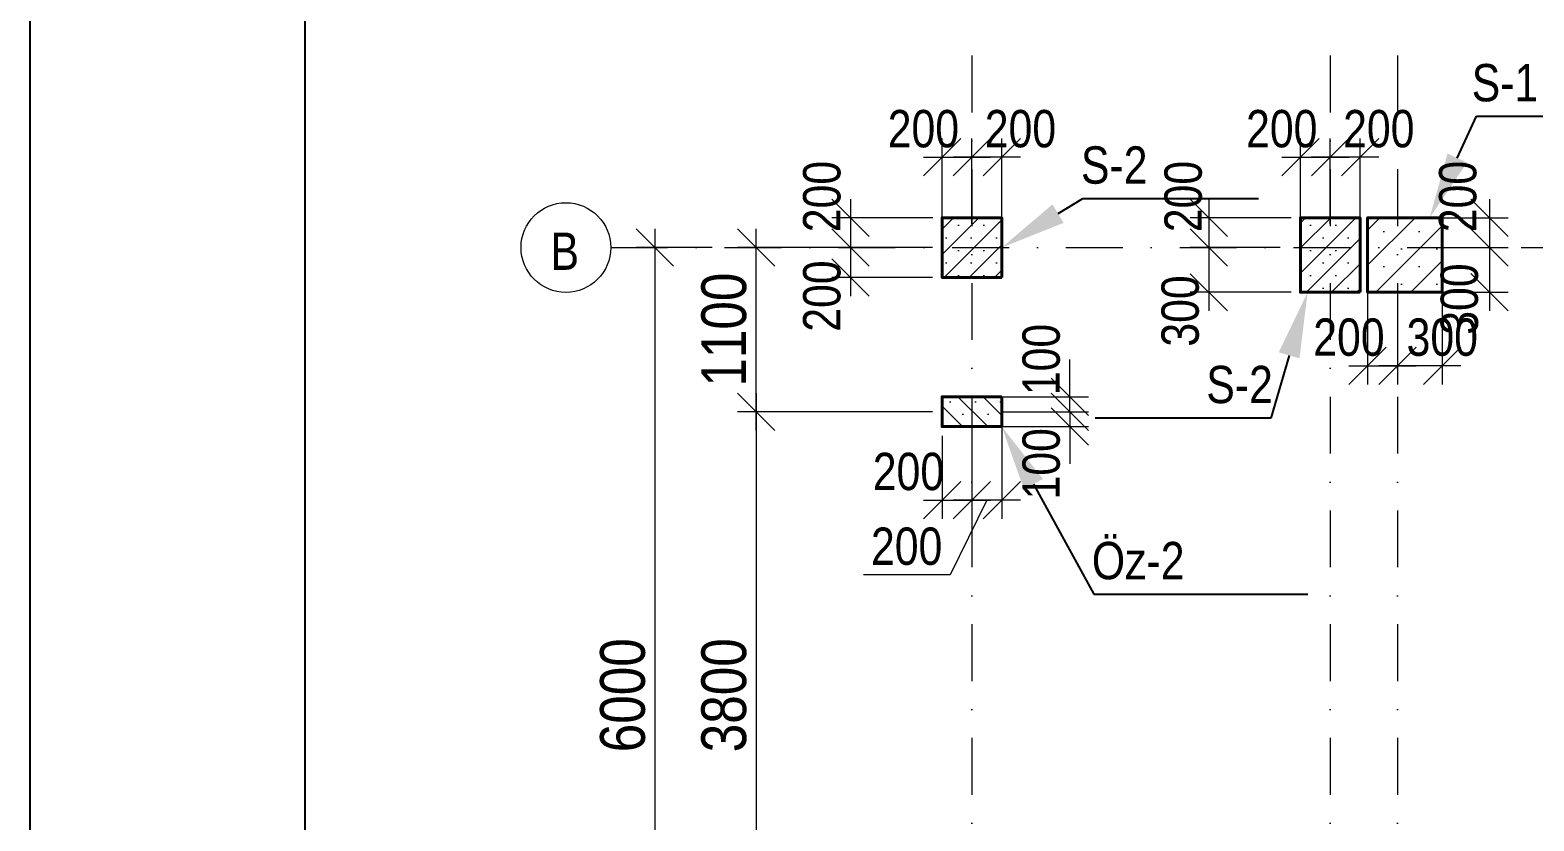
# Model space of a CAD drawing. Header units: millimetres. Extents: x -149347 to 251215, y -2929184 to -2541447.
# Drawn here: x -22970 to -12898, y -2592898 to -2587598 of the extents above; entities that cross this region are included whole.
import ezdxf
from ezdxf import colors
from ezdxf.entities.mleader import LeaderData, LeaderLine
from ezdxf.math import Vec2, Vec3

# ---------------------------------------------------------------- set-up
doc = ezdxf.new("R2010")
doc.units = ezdxf.units.MM
doc.linetypes.add('DASHDOTX2', pattern=[50.8, 25.4, -12.7, 0, -12.7])
for name, color, linetype, lineweight in [('Калонлар', 2, 'Continuous', 40), ('колонна', 6, 'Continuous', 40), ('размер', 2, 'Continuous', 13)]:
    doc.layers.add(name, color=color, linetype=linetype, lineweight=lineweight)
doc.styles.add('style1', font='A3TI(LA).TTF', dxfattribs={"height": 400})
doc.styles.add('style6', font='ARIALN.TTF', dxfattribs={"height": 300})
doc.dimstyles.new('DIM_100', dxfattribs={"dimscale": 100, "dimtxt": 250, "dimasz": 2.5, "dimexe": 1.25, "dimexo": 0.625, "dimtad": 1, "dimdec": 0, "dimtxsty": 'style1', "dimblk": 'OBLIQUE', "dimcen": 2.5, "dimdle": 1.25, "dimclrd": 251, "dimclre": 251, "dimaunit": 1, "dimadec": 3, "dimazin": 0, "dimtfac": 1, "dimtdec": 0, "dimtmove": 1, "dimatfit": 3, "dimfxl": 1.25, "dimlwd": 5, "dimlwe": 5, "dimarcsym": 0})
pattern_1 = [(45, (-581665.32, -32311.63), (-84.189901, 84.189901), []), (45, (-581581.13, -32311.63), (-84.189901, 84.189901), [0, -119.0625])]

# ---------------------------------------------------------------- blocks, each defined once
blk = doc.blocks.new('mekteb')
at = {"color": 0, "lineweight": 25}
blk.add_line((99643, -1849866), (99643, -1821466), dxfattribs=at)
at = {"color": 0, "lineweight": 25, "ltscale": 15}
blk.add_line((101643, -1849366), (101643, -1821966), dxfattribs=at)
blk = doc.blocks.new('_Oblique')
at = {"color": 0, "linetype": 'ByBlock', "lineweight": -2}
blk.add_line((-0.5, -0.5), (0.5, 0.5), dxfattribs=at)
blk = doc.blocks.new('*D305')
at = {"color": 251, "linetype": 'ByBlock', "lineweight": 5, "ltscale": 50, "transparency": 16777216}
blk.add_line((-13196, -2588731), (-13196, -2589181), dxfattribs=at)
at = {"color": 251, "lineweight": 5, "ltscale": 50, "transparency": 16777216}
for p, q in [((-13750, -2588856), (-13071, -2588856)), ((-13674, -2589056), (-13071, -2589056))]:
    blk.add_line(p, q, dxfattribs=at)
at = {"layer": 'Defpoints', "color": 0, "lineweight": 15, "ltscale": 50, "transparency": 16777216}
for p in [(-13812, -2588856), (-13737, -2589056), (-13196, -2589056)]:
    blk.add_point(p, dxfattribs=at)
at = {"color": 251, "lineweight": 5, "ltscale": 50, "transparency": 16777216, "xscale": 250, "yscale": 250, "zscale": 250}
for p, rotation in [((-13196, -2588856), 90), ((-13196, -2589056), 270)]:
    blk.add_blockref('_Oblique', p, dxfattribs=dict(at, rotation=rotation))
at = {"color": 0, "lineweight": 15, "ltscale": 50, "transparency": 16777216, "insert": (-13407, -2588714), "char_height": 300, "attachment_point": 5, "rotation": 90, "style": 'style6'}
blk.add_mtext('{\\H0.83333x;200}', dxfattribs=at)
blk = doc.blocks.new('*D306')
at = {"color": 251, "linetype": 'ByBlock', "lineweight": 5, "ltscale": 50, "transparency": 16777216}
blk.add_line((-13196, -2588931), (-13196, -2589480), dxfattribs=at)
at = {"color": 251, "lineweight": 5, "ltscale": 50, "transparency": 16777216}
for p, q in [((-13672, -2589056), (-13071, -2589056)), ((-13700, -2589355), (-13071, -2589355))]:
    blk.add_line(p, q, dxfattribs=at)
at = {"layer": 'Defpoints', "color": 0, "lineweight": 15, "ltscale": 50, "transparency": 16777216}
for p in [(-13734, -2589056), (-13762, -2589355), (-13196, -2589355)]:
    blk.add_point(p, dxfattribs=at)
at = {"color": 251, "lineweight": 5, "ltscale": 50, "transparency": 16777216, "xscale": 250, "yscale": 250, "zscale": 250}
for p, rotation in [((-13196, -2589056), 90), ((-13196, -2589355), 270)]:
    blk.add_blockref('_Oblique', p, dxfattribs=dict(at, rotation=rotation))
at = {"color": 0, "lineweight": 15, "ltscale": 50, "transparency": 16777216, "insert": (-13396, -2589401), "char_height": 300, "attachment_point": 5, "rotation": 90, "style": 'style6'}
blk.add_mtext('{\\H0.83333x;300}', dxfattribs=at)
blk = doc.blocks.new('*D307')
at = {"color": 251, "lineweight": 5, "ltscale": 50, "transparency": 16777216}
for p, q in [((-14012, -2589266), (-14012, -2589974)), ((-13812, -2589403), (-13812, -2589974))]:
    blk.add_line(p, q, dxfattribs=at)
at = {"color": 251, "linetype": 'ByBlock', "lineweight": 5, "ltscale": 50, "transparency": 16777216}
blk.add_line((-14137, -2589849), (-13687, -2589849), dxfattribs=at)
at = {"layer": 'Defpoints', "color": 0, "lineweight": 15, "ltscale": 50, "transparency": 16777216}
for p in [(-14012, -2589204), (-13812, -2589340), (-13812, -2589849)]:
    blk.add_point(p, dxfattribs=at)
at = {"color": 251, "lineweight": 5, "ltscale": 50, "transparency": 16777216, "xscale": 250, "yscale": 250, "zscale": 250, "rotation": 180}
blk.add_blockref('_Oblique', (-14012, -2589849), dxfattribs=at)
at = {"color": 251, "lineweight": 5, "ltscale": 50, "transparency": 16777216, "xscale": 250, "yscale": 250, "zscale": 250}
blk.add_blockref('_Oblique', (-13812, -2589849), dxfattribs=at)
at = {"color": 0, "lineweight": 15, "ltscale": 50, "transparency": 16777216, "insert": (-14137, -2589658), "char_height": 300, "attachment_point": 5, "style": 'style6'}
blk.add_mtext('{\\H0.83333x;200}', dxfattribs=at)
blk = doc.blocks.new('*D308')
at = {"color": 251, "lineweight": 5, "ltscale": 50, "transparency": 16777216}
for p, q in [((-13512, -2589266), (-13512, -2589974)), ((-13812, -2589403), (-13812, -2589974))]:
    blk.add_line(p, q, dxfattribs=at)
at = {"color": 251, "linetype": 'ByBlock', "lineweight": 5, "ltscale": 50, "transparency": 16777216}
blk.add_line((-13387, -2589849), (-13937, -2589849), dxfattribs=at)
at = {"layer": 'Defpoints', "color": 0, "lineweight": 15, "ltscale": 50, "transparency": 16777216}
for p in [(-13512, -2589204), (-13812, -2589340), (-13812, -2589849)]:
    blk.add_point(p, dxfattribs=at)
at = {"color": 251, "lineweight": 5, "ltscale": 50, "transparency": 16777216, "xscale": 250, "yscale": 250, "zscale": 250, "rotation": 180}
blk.add_blockref('_Oblique', (-13812, -2589849), dxfattribs=at)
at = {"color": 251, "lineweight": 5, "ltscale": 50, "transparency": 16777216, "xscale": 250, "yscale": 250, "zscale": 250}
blk.add_blockref('_Oblique', (-13512, -2589849), dxfattribs=at)
at = {"color": 0, "lineweight": 15, "ltscale": 50, "transparency": 16777216, "insert": (-13512, -2589658), "char_height": 300, "attachment_point": 5, "style": 'style6'}
blk.add_mtext('{\\H0.83333x;300}', dxfattribs=at)
blk = doc.blocks.new('*D313')
at = {"color": 251, "linetype": 'ByBlock', "lineweight": 5, "ltscale": 50, "transparency": 16777216}
blk.add_line((-15076, -2588731), (-15076, -2589181), dxfattribs=at)
at = {"color": 251, "lineweight": 5, "ltscale": 50, "transparency": 16777216}
for p, q in [((-14523, -2588856), (-15201, -2588856)), ((-14598, -2589056), (-15201, -2589056))]:
    blk.add_line(p, q, dxfattribs=at)
at = {"layer": 'Defpoints', "color": 0, "lineweight": 15, "ltscale": 50, "transparency": 16777216}
for p in [(-14460, -2588856), (-15076, -2589056), (-14535, -2589056)]:
    blk.add_point(p, dxfattribs=at)
at = {"color": 251, "lineweight": 5, "ltscale": 50, "transparency": 16777216, "xscale": 250, "yscale": 250, "zscale": 250}
for p, rotation in [((-15076, -2588856), 90), ((-15076, -2589056), 270)]:
    blk.add_blockref('_Oblique', p, dxfattribs=dict(at, rotation=rotation))
at = {"color": 0, "lineweight": 15, "ltscale": 50, "transparency": 16777216, "insert": (-15246, -2588714), "char_height": 300, "attachment_point": 5, "rotation": 90, "style": 'style6'}
blk.add_mtext('{\\H0.83333x;200}', dxfattribs=at)
blk = doc.blocks.new('*D314')
at = {"color": 251, "linetype": 'ByBlock', "lineweight": 5, "ltscale": 50, "transparency": 16777216}
blk.add_line((-15076, -2588931), (-15076, -2589481), dxfattribs=at)
at = {"color": 251, "lineweight": 5, "ltscale": 50, "transparency": 16777216}
for p, q in [((-14601, -2589056), (-15201, -2589056)), ((-14525, -2589356), (-15201, -2589356))]:
    blk.add_line(p, q, dxfattribs=at)
at = {"layer": 'Defpoints', "color": 0, "lineweight": 15, "ltscale": 50, "transparency": 16777216}
for p in [(-14538, -2589056), (-15076, -2589356), (-14462, -2589356)]:
    blk.add_point(p, dxfattribs=at)
at = {"color": 251, "lineweight": 5, "ltscale": 50, "transparency": 16777216, "xscale": 250, "yscale": 250, "zscale": 250}
for p, rotation in [((-15076, -2589056), 90), ((-15076, -2589356), 270)]:
    blk.add_blockref('_Oblique', p, dxfattribs=dict(at, rotation=rotation))
at = {"color": 0, "lineweight": 15, "ltscale": 50, "transparency": 16777216, "insert": (-15266, -2589481), "char_height": 300, "attachment_point": 5, "rotation": 90, "style": 'style6'}
blk.add_mtext('{\\H0.83333x;300}', dxfattribs=at)
blk = doc.blocks.new('*D315')
at = {"color": 251, "lineweight": 5, "ltscale": 50, "transparency": 16777216}
for p, q in [((-14462, -2589033), (-14462, -2588326)), ((-14262, -2588897), (-14262, -2588326))]:
    blk.add_line(p, q, dxfattribs=at)
at = {"color": 251, "linetype": 'ByBlock', "lineweight": 5, "ltscale": 50, "transparency": 16777216}
blk.add_line((-14587, -2588451), (-14137, -2588451), dxfattribs=at)
at = {"layer": 'Defpoints', "color": 0, "lineweight": 15, "ltscale": 50, "transparency": 16777216}
for p in [(-14262, -2588451), (-14262, -2588959), (-14462, -2589096)]:
    blk.add_point(p, dxfattribs=at)
at = {"color": 251, "lineweight": 5, "ltscale": 50, "transparency": 16777216, "xscale": 250, "yscale": 250, "zscale": 250, "rotation": 180}
blk.add_blockref('_Oblique', (-14462, -2588451), dxfattribs=at)
at = {"color": 251, "lineweight": 5, "ltscale": 50, "transparency": 16777216, "xscale": 250, "yscale": 250, "zscale": 250}
blk.add_blockref('_Oblique', (-14262, -2588451), dxfattribs=at)
at = {"color": 0, "lineweight": 15, "ltscale": 50, "transparency": 16777216, "insert": (-14587, -2588261), "char_height": 300, "attachment_point": 5, "style": 'style6'}
blk.add_mtext('{\\H0.83333x;200}', dxfattribs=at)
blk = doc.blocks.new('*D318')
at = {"color": 251, "lineweight": 5, "ltscale": 50, "transparency": 16777216}
for p, q in [((-14262, -2588897), (-14262, -2588326)), ((-14062, -2589033), (-14062, -2588326))]:
    blk.add_line(p, q, dxfattribs=at)
at = {"color": 251, "linetype": 'ByBlock', "lineweight": 5, "ltscale": 50, "transparency": 16777216}
blk.add_line((-13937, -2588451), (-14387, -2588451), dxfattribs=at)
at = {"layer": 'Defpoints', "color": 0, "lineweight": 15, "ltscale": 50, "transparency": 16777216}
for p in [(-14262, -2588451), (-14262, -2588959), (-14062, -2589096)]:
    blk.add_point(p, dxfattribs=at)
at = {"color": 251, "lineweight": 5, "ltscale": 50, "transparency": 16777216, "xscale": 250, "yscale": 250, "zscale": 250, "rotation": 180}
blk.add_blockref('_Oblique', (-14262, -2588451), dxfattribs=at)
at = {"color": 251, "lineweight": 5, "ltscale": 50, "transparency": 16777216, "xscale": 250, "yscale": 250, "zscale": 250}
blk.add_blockref('_Oblique', (-14062, -2588451), dxfattribs=at)
at = {"color": 0, "lineweight": 15, "ltscale": 50, "transparency": 16777216, "insert": (-13937, -2588261), "char_height": 300, "attachment_point": 5, "style": 'style6'}
blk.add_mtext('{\\H0.83333x;200}', dxfattribs=at)
blk = doc.blocks.new('*D286')
at = {"color": 251, "linetype": 'ByBlock', "lineweight": 5, "ltscale": 50, "transparency": 16777216}
blk.add_line((-17476, -2588731), (-17476, -2589181), dxfattribs=at)
at = {"color": 251, "lineweight": 5, "ltscale": 50, "transparency": 16777216}
for p, q in [((-16923, -2588856), (-17601, -2588856)), ((-16998, -2589056), (-17601, -2589056))]:
    blk.add_line(p, q, dxfattribs=at)
at = {"layer": 'Defpoints', "color": 0, "lineweight": 15, "ltscale": 50, "transparency": 16777216}
for p in [(-16860, -2588856), (-17476, -2589056), (-16935, -2589056)]:
    blk.add_point(p, dxfattribs=at)
at = {"color": 251, "lineweight": 5, "ltscale": 50, "transparency": 16777216, "xscale": 250, "yscale": 250, "zscale": 250}
for p, rotation in [((-17476, -2588856), 90), ((-17476, -2589056), 270)]:
    blk.add_blockref('_Oblique', p, dxfattribs=dict(at, rotation=rotation))
at = {"color": 0, "lineweight": 15, "ltscale": 50, "transparency": 16777216, "insert": (-17666, -2588714), "char_height": 300, "attachment_point": 5, "rotation": 90, "style": 'style6'}
blk.add_mtext('{\\H0.83333x;200}', dxfattribs=at)
blk = doc.blocks.new('*D287')
at = {"color": 251, "linetype": 'ByBlock', "lineweight": 5, "ltscale": 50, "transparency": 16777216}
blk.add_line((-17476, -2588931), (-17476, -2589381), dxfattribs=at)
at = {"color": 251, "lineweight": 5, "ltscale": 50, "transparency": 16777216}
for p, q in [((-17001, -2589056), (-17601, -2589056)), ((-16925, -2589256), (-17601, -2589256))]:
    blk.add_line(p, q, dxfattribs=at)
at = {"layer": 'Defpoints', "color": 0, "lineweight": 15, "ltscale": 50, "transparency": 16777216}
for p in [(-16938, -2589056), (-17476, -2589256), (-16862, -2589256)]:
    blk.add_point(p, dxfattribs=at)
at = {"color": 251, "lineweight": 5, "ltscale": 50, "transparency": 16777216, "xscale": 250, "yscale": 250, "zscale": 250}
for p, rotation in [((-17476, -2589056), 90), ((-17476, -2589256), 270)]:
    blk.add_blockref('_Oblique', p, dxfattribs=dict(at, rotation=rotation))
at = {"color": 0, "lineweight": 15, "ltscale": 50, "transparency": 16777216, "insert": (-17666, -2589381), "char_height": 300, "attachment_point": 5, "rotation": 90, "style": 'style6'}
blk.add_mtext('{\\H0.83333x;200}', dxfattribs=at)
blk = doc.blocks.new('*D288')
at = {"color": 251, "lineweight": 5, "ltscale": 50, "transparency": 16777216}
for p, q in [((-16862, -2589033), (-16862, -2588326)), ((-16662, -2588897), (-16662, -2588326))]:
    blk.add_line(p, q, dxfattribs=at)
at = {"color": 251, "linetype": 'ByBlock', "lineweight": 5, "ltscale": 50, "transparency": 16777216}
blk.add_line((-16987, -2588451), (-16537, -2588451), dxfattribs=at)
at = {"layer": 'Defpoints', "color": 0, "lineweight": 15, "ltscale": 50, "transparency": 16777216}
for p in [(-16662, -2588451), (-16662, -2588959), (-16862, -2589096)]:
    blk.add_point(p, dxfattribs=at)
at = {"color": 251, "lineweight": 5, "ltscale": 50, "transparency": 16777216, "xscale": 250, "yscale": 250, "zscale": 250, "rotation": 180}
blk.add_blockref('_Oblique', (-16862, -2588451), dxfattribs=at)
at = {"color": 251, "lineweight": 5, "ltscale": 50, "transparency": 16777216, "xscale": 250, "yscale": 250, "zscale": 250}
blk.add_blockref('_Oblique', (-16662, -2588451), dxfattribs=at)
at = {"color": 0, "lineweight": 15, "ltscale": 50, "transparency": 16777216, "insert": (-16987, -2588261), "char_height": 300, "attachment_point": 5, "style": 'style6'}
blk.add_mtext('{\\H0.83333x;200}', dxfattribs=at)
blk = doc.blocks.new('*D289')
at = {"color": 251, "lineweight": 5, "ltscale": 50, "transparency": 16777216}
for p, q in [((-16662, -2588897), (-16662, -2588326)), ((-16462, -2589033), (-16462, -2588326))]:
    blk.add_line(p, q, dxfattribs=at)
at = {"color": 251, "linetype": 'ByBlock', "lineweight": 5, "ltscale": 50, "transparency": 16777216}
blk.add_line((-16337, -2588451), (-16787, -2588451), dxfattribs=at)
at = {"layer": 'Defpoints', "color": 0, "lineweight": 15, "ltscale": 50, "transparency": 16777216}
for p in [(-16662, -2588451), (-16662, -2588959), (-16462, -2589096)]:
    blk.add_point(p, dxfattribs=at)
at = {"color": 251, "lineweight": 5, "ltscale": 50, "transparency": 16777216, "xscale": 250, "yscale": 250, "zscale": 250, "rotation": 180}
blk.add_blockref('_Oblique', (-16662, -2588451), dxfattribs=at)
at = {"color": 251, "lineweight": 5, "ltscale": 50, "transparency": 16777216, "xscale": 250, "yscale": 250, "zscale": 250}
blk.add_blockref('_Oblique', (-16462, -2588451), dxfattribs=at)
at = {"color": 0, "lineweight": 15, "ltscale": 50, "transparency": 16777216, "insert": (-16337, -2588261), "char_height": 300, "attachment_point": 5, "style": 'style6'}
blk.add_mtext('{\\H0.83333x;200}', dxfattribs=at)
blk = doc.blocks.new('*D294')
at = {"color": 251, "linetype": 'ByBlock', "lineweight": 5, "ltscale": 50, "transparency": 16777216}
blk.add_line((-18785, -2588931), (-18785, -2595181), dxfattribs=at)
at = {"color": 251, "lineweight": 5, "ltscale": 50, "transparency": 16777216}
for p, q in [((-18402, -2589056), (-18910, -2589056)), ((-18402, -2595056), (-18910, -2595056))]:
    blk.add_line(p, q, dxfattribs=at)
at = {"layer": 'Defpoints', "color": 0, "lineweight": 15, "ltscale": 50, "transparency": 16777216}
for p in [(-18339, -2589056), (-18785, -2595056), (-18339, -2595056)]:
    blk.add_point(p, dxfattribs=at)
at = {"color": 251, "lineweight": 5, "ltscale": 50, "transparency": 16777216, "xscale": 250, "yscale": 250, "zscale": 250}
for p, rotation in [((-18785, -2589056), 90), ((-18785, -2595056), 270)]:
    blk.add_blockref('_Oblique', p, dxfattribs=dict(at, rotation=rotation))
at = {"color": 0, "lineweight": 15, "ltscale": 50, "transparency": 16777216, "insert": (-19000, -2592056), "char_height": 300, "attachment_point": 5, "rotation": 90, "style": 'style6'}
blk.add_mtext('6000', dxfattribs=at)
blk = doc.blocks.new('*D328')
at = {"color": 251, "linetype": 'ByBlock', "lineweight": 5, "ltscale": 50, "transparency": 16777216}
blk.add_line((-18106, -2590281), (-18106, -2588931), dxfattribs=at)
at = {"color": 251, "lineweight": 5, "ltscale": 50, "transparency": 16777216}
for p, q in [((-16925, -2589056), (-18231, -2589056)), ((-16925, -2590156), (-18231, -2590156))]:
    blk.add_line(p, q, dxfattribs=at)
at = {"layer": 'Defpoints', "color": 0, "lineweight": 15, "ltscale": 50, "transparency": 16777216}
for p in [(-18106, -2589056), (-16862, -2589056), (-16862, -2590156)]:
    blk.add_point(p, dxfattribs=at)
at = {"color": 251, "lineweight": 5, "ltscale": 50, "transparency": 16777216, "xscale": 250, "yscale": 250, "zscale": 250}
for p, rotation in [((-18106, -2589056), 90), ((-18106, -2590156), 270)]:
    blk.add_blockref('_Oblique', p, dxfattribs=dict(at, rotation=rotation))
at = {"color": 0, "lineweight": 15, "ltscale": 50, "transparency": 16777216, "insert": (-18322, -2589606), "char_height": 300, "attachment_point": 5, "rotation": 90, "style": 'style6'}
blk.add_mtext('1100', dxfattribs=at)
blk = doc.blocks.new('*D329')
at = {"color": 251, "linetype": 'ByBlock', "lineweight": 5, "ltscale": 50, "transparency": 16777216}
blk.add_line((-18106, -2590031), (-18106, -2594081), dxfattribs=at)
at = {"color": 251, "lineweight": 5, "ltscale": 50, "transparency": 16777216}
for p, q in [((-16925, -2590156), (-18231, -2590156)), ((-16925, -2593956), (-18231, -2593956))]:
    blk.add_line(p, q, dxfattribs=at)
at = {"layer": 'Defpoints', "color": 0, "lineweight": 15, "ltscale": 50, "transparency": 16777216}
for p in [(-16862, -2590156), (-18106, -2593956), (-16862, -2593956)]:
    blk.add_point(p, dxfattribs=at)
at = {"color": 251, "lineweight": 5, "ltscale": 50, "transparency": 16777216, "xscale": 250, "yscale": 250, "zscale": 250}
for p, rotation in [((-18106, -2590156), 90), ((-18106, -2593956), 270)]:
    blk.add_blockref('_Oblique', p, dxfattribs=dict(at, rotation=rotation))
at = {"color": 0, "lineweight": 15, "ltscale": 50, "transparency": 16777216, "insert": (-18322, -2592056), "char_height": 300, "attachment_point": 5, "rotation": 90, "style": 'style6'}
blk.add_mtext('3800', dxfattribs=at)
blk = doc.blocks.new('*D320')
at = {"color": 251, "linetype": 'ByBlock', "lineweight": 5, "ltscale": 50, "transparency": 16777216}
for p, q in [((-16007, -2590156), (-16007, -2589906)), ((-16007, -2590156), (-16007, -2590255)), ((-16007, -2590255), (-16007, -2590505))]:
    blk.add_line(p, q, dxfattribs=at)
at = {"color": 251, "lineweight": 5, "ltscale": 50, "transparency": 16777216}
for p, q in [((-16460, -2590156), (-15882, -2590156)), ((-16510, -2590255), (-15882, -2590255))]:
    blk.add_line(p, q, dxfattribs=at)
at = {"layer": 'Defpoints', "color": 0, "lineweight": 15, "ltscale": 50, "transparency": 16777216}
for p in [(-16522, -2590156), (-16572, -2590255), (-16007, -2590255)]:
    blk.add_point(p, dxfattribs=at)
at = {"color": 251, "lineweight": 5, "ltscale": 50, "transparency": 16777216, "xscale": 250, "yscale": 250, "zscale": 250}
for p, rotation in [((-16007, -2590156), 270), ((-16007, -2590255), 90)]:
    blk.add_blockref('_Oblique', p, dxfattribs=dict(at, rotation=rotation))
at = {"color": 0, "lineweight": 15, "ltscale": 50, "transparency": 16777216, "insert": (-16197, -2590505), "char_height": 300, "attachment_point": 5, "rotation": 90, "style": 'style6'}
blk.add_mtext('{\\H0.83333x;100}', dxfattribs=at)
blk = doc.blocks.new('*D321')
at = {"color": 251, "lineweight": 5, "ltscale": 50, "transparency": 16777216}
for p, q in [((-16862, -2590318), (-16862, -2590874)), ((-16662, -2590383), (-16662, -2590874))]:
    blk.add_line(p, q, dxfattribs=at)
at = {"color": 251, "linetype": 'ByBlock', "lineweight": 5, "ltscale": 50, "transparency": 16777216}
blk.add_line((-16987, -2590749), (-16537, -2590749), dxfattribs=at)
at = {"layer": 'Defpoints', "color": 0, "lineweight": 15, "ltscale": 50, "transparency": 16777216}
for p in [(-16862, -2590256), (-16662, -2590321), (-16662, -2590749)]:
    blk.add_point(p, dxfattribs=at)
at = {"color": 251, "lineweight": 5, "ltscale": 50, "transparency": 16777216, "xscale": 250, "yscale": 250, "zscale": 250, "rotation": 180}
blk.add_blockref('_Oblique', (-16862, -2590749), dxfattribs=at)
at = {"color": 251, "lineweight": 5, "ltscale": 50, "transparency": 16777216, "xscale": 250, "yscale": 250, "zscale": 250}
blk.add_blockref('_Oblique', (-16662, -2590749), dxfattribs=at)
at = {"color": 0, "lineweight": 15, "ltscale": 50, "transparency": 16777216, "insert": (-17087, -2590558), "char_height": 300, "attachment_point": 5, "style": 'style6'}
blk.add_mtext('{\\H0.83333x;200}', dxfattribs=at)
blk = doc.blocks.new('*D322')
at = {"color": 251, "lineweight": 5, "ltscale": 50, "transparency": 16777216}
for p, q in [((-16462, -2590166), (-16462, -2590874)), ((-16662, -2590383), (-16662, -2590874))]:
    blk.add_line(p, q, dxfattribs=at)
at = {"color": 251, "linetype": 'ByBlock', "lineweight": 5, "ltscale": 50, "transparency": 16777216}
for p, q in [((-16562, -2590749), (-16808, -2591249)), ((-16337, -2590749), (-16787, -2590749)), ((-16808, -2591249), (-17389, -2591249))]:
    blk.add_line(p, q, dxfattribs=at)
at = {"layer": 'Defpoints', "color": 0, "lineweight": 15, "ltscale": 50, "transparency": 16777216}
for p in [(-16462, -2590104), (-16662, -2590321), (-16662, -2590749)]:
    blk.add_point(p, dxfattribs=at)
at = {"color": 251, "lineweight": 5, "ltscale": 50, "transparency": 16777216, "xscale": 250, "yscale": 250, "zscale": 250, "rotation": 180}
blk.add_blockref('_Oblique', (-16662, -2590749), dxfattribs=at)
at = {"color": 251, "lineweight": 5, "ltscale": 50, "transparency": 16777216, "xscale": 250, "yscale": 250, "zscale": 250}
blk.add_blockref('_Oblique', (-16462, -2590749), dxfattribs=at)
at = {"color": 0, "lineweight": 15, "ltscale": 50, "transparency": 16777216, "insert": (-17099, -2591059), "char_height": 300, "attachment_point": 5, "style": 'style6'}
blk.add_mtext('{\\H0.83333x;200}', dxfattribs=at)
blk = doc.blocks.new('*D323')
at = {"color": 251, "linetype": 'ByBlock', "lineweight": 5, "ltscale": 50, "transparency": 16777216}
for p, q in [((-16007, -2590056), (-16007, -2589806)), ((-16007, -2590156), (-16007, -2590056)), ((-16007, -2590156), (-16007, -2590406))]:
    blk.add_line(p, q, dxfattribs=at)
at = {"color": 251, "lineweight": 5, "ltscale": 50, "transparency": 16777216}
for p, q in [((-16510, -2590056), (-15882, -2590056)), ((-16460, -2590156), (-15882, -2590156))]:
    blk.add_line(p, q, dxfattribs=at)
at = {"layer": 'Defpoints', "color": 0, "lineweight": 15, "ltscale": 50, "transparency": 16777216}
for p in [(-16572, -2590056), (-16007, -2590056), (-16522, -2590156)]:
    blk.add_point(p, dxfattribs=at)
at = {"color": 251, "lineweight": 5, "ltscale": 50, "transparency": 16777216, "xscale": 250, "yscale": 250, "zscale": 250}
for p, rotation in [((-16007, -2590056), 270), ((-16007, -2590156), 90)]:
    blk.add_blockref('_Oblique', p, dxfattribs=dict(at, rotation=rotation))
at = {"color": 0, "lineweight": 15, "ltscale": 50, "transparency": 16777216, "insert": (-16197, -2589806), "char_height": 300, "attachment_point": 5, "rotation": 90, "style": 'style6'}
blk.add_mtext('{\\H0.83333x;100}', dxfattribs=at)

msp = doc.modelspace()

# ---------------------------------------------------------------- hatches: boundary and pattern name
at = {"lineweight": 15, "ltscale": 50}
h = msp.add_hatch(dxfattribs=at)
h.set_pattern_fill('SACNCR', color=4, scale=50)
h.set_pattern_definition(pattern_1)
h.paths.add_polyline_path([(-16462.04398, -2589255.87771), (-16862.04398, -2589255.87771), (-16862.04398, -2588855.87771), (-16462.04398, -2588855.87771)])
h = msp.add_hatch(dxfattribs=at)
h.set_pattern_fill('SACNCR', color=4, scale=50)
h.set_pattern_definition(pattern_1)
h.paths.add_polyline_path([(-14462.04398, -2589355.87771), (-14062.04398, -2589355.87771), (-14062.04398, -2588855.87771), (-14462.04398, -2588855.87771)])
h = msp.add_hatch(dxfattribs=at)
h.set_pattern_fill('SACNCR', color=4, scale=70)
h.set_pattern_definition([(45, (-815037.26, -7213.62), (-117.865862, 117.865862), []), (45, (-814919.4, -7213.62), (-117.865862, 117.865862), [0, -166.6875])])
h.paths.add_polyline_path([(-14012.04398, -2589355.87771), (-13512.04398, -2589355.87771), (-13512.04398, -2588855.87771), (-14012.04398, -2588855.87771)])
at = {"layer": 'размер'}
h = msp.add_hatch(dxfattribs=at)
h.set_pattern_fill('SACNCR', color=256, scale=50, angle=270, style=0)
h.set_pattern_definition([(315, (353881.22, -2645317.64), (84.1899, 84.1899), []), (315, (353881.22, -2645401.83), (84.1899, 84.1899), [0, -119.0625])])
h.paths.add_polyline_path([(-16862.04398, -2590055.87771), (-16862.04398, -2590255.87771), (-16462.04398, -2590255.87771), (-16462.04398, -2590055.87771)])

# ---------------------------------------------------------------- linework, layer by layer
at = {"color": 1, "linetype": 'DASHDOTX2', "lineweight": 13, "ltscale": 15}
for p, q in [((-16662.04398, -2587769.44284), (-16662.04398, -2597747.77931)), ((-14262.04398, -2587769.44284), (-14262.04398, -2597589.40088)), ((-13812.04398, -2587769.44284), (-13812.04398, -2597744.94604)), ((-19080.80634, -2589055.87771), (-6290.51932, -2589055.87771))]:
    msp.add_line(p, q, dxfattribs=at)
at = {"color": 1, "lineweight": 15, "ltscale": 15}
for p, q in [((-16462.04398, -2589205.87771), (-16462.04398, -2588805.87771)), ((-14062.04398, -2589305.87771), (-14062.04398, -2588805.87771))]:
    msp.add_line(p, q, dxfattribs=at)
at = {"color": 231, "lineweight": 15, "ltscale": 50}
msp.add_circle((-19381.21143, -2589055.87771), 300.40509, dxfattribs=at)
at = {"layer": 'Калонлар', "color": 3}
for points in [[(-16462.04398, -2589255.87771), (-16462.04398, -2588855.87771), (-16862.04398, -2588855.87771), (-16862.04398, -2589255.87771)], [(-14062.04398, -2589355.87771), (-14062.04398, -2588855.87771), (-14462.04398, -2588855.87771), (-14462.04398, -2589355.87771)]]:
    msp.add_lwpolyline(points, close=True, dxfattribs=at)
at = {"layer": 'Калонлар', "color": 1}
msp.add_lwpolyline([(-13512.04398, -2589355.87771), (-13512.04398, -2588855.87771), (-14012.04398, -2588855.87771), (-14012.04398, -2589355.87771)], close=True, dxfattribs=at)
at = {"layer": 'колонна'}
msp.add_lwpolyline([(-16462.04398, -2590055.87771), (-16462.04398, -2590255.87771), (-16862.04398, -2590255.87771), (-16862.04398, -2590055.87771), (-16462.04398, -2590055.87771)], dxfattribs=at)

# ---------------------------------------------------------------- block references
at = {"lineweight": 15, "xscale": 0.921676330974804, "yscale": 0.921676330974804, "zscale": 0.921676330974804}
msp.add_blockref('mekteb', (-114808.40342, -902768.44558), dxfattribs=at)

# ---------------------------------------------------------------- texts
at = {"color": 231, "lineweight": 15, "ltscale": 50, "insert": (-19293.00625, -2589205.41569), "char_height": 250, "attachment_point": 9, "style": 'style6'}
msp.add_mtext_dynamic_manual_height_columns('{\\fArial Narrow|b0|i0|c238|p34;B}', width=157.5516269, gutter_width=12.5, heights=[0], dxfattribs=at)

# ---------------------------------------------------------------- dimensions: what is measured, and where the dimension line sits
at = {"color": 231, "lineweight": 15, "ltscale": 50}
for base, p1, p2, picture, middle in [((-16662.04398, -2588451.05442), (-16862.04398, -2589095.87771), (-16662.04398, -2588959.48235), '*D288', (-16987.04398, -2588451.05442)), ((-14262.04398, -2588451.05442), (-14462.04398, -2589095.87771), (-14262.04398, -2588959.48235), '*D315', (-14587.04398, -2588451.05442)), ((-13812.04398, -2589848.58866), (-14012.04398, -2589203.76537), (-13812.04398, -2589340.16072), '*D307', (-14137.04398, -2589848.58866)), ((-16662.04398, -2590748.58866), (-16862.04398, -2590255.87771), (-16662.04398, -2590320.78526), '*D321', (-17087.04398, -2590748.58866))]:
    dim = msp.add_linear_dim(base=base, p1=p1, p2=p2, text='{\\H0.83333x;<>}', dimstyle='DIM_100', override={"dimtxsty": 'style6'}, dxfattribs=at)
    dim.commit()
    dim.dimension.update_dxf_attribs({"geometry": picture, "text_midpoint": middle, "dimtype": 160})
for base, p1, p2, angle, picture, middle in [((-16662.04398, -2588451.05442), (-16462.04398, -2589095.87771), (-16662.04398, -2588959.48235), 180, '*D289', (-16337.04398, -2588451.05442)), ((-14262.04398, -2588451.05442), (-14062.04398, -2589095.87771), (-14262.04398, -2588959.48235), 180, '*D318', (-13937.04398, -2588451.05442)), ((-17476.07803, -2589055.87771), (-16860.26182, -2588855.87771), (-16935.44916, -2589055.87771), 90, '*D286', (-17476.07803, -2588713.9931)), ((-15076.07803, -2589055.87771), (-14460.26182, -2588855.87771), (-14535.44916, -2589055.87771), 90, '*D313', (-15055.68129, -2588713.9931)), ((-13196.22777, -2589055.87771), (-13812.04398, -2588855.87771), (-13736.85665, -2589055.87771), 90, '*D305', (-13216.62452, -2588713.9931)), ((-17476.07803, -2589255.87771), (-16938.20497, -2589055.87771), (-16862.04398, -2589255.87771), 90, '*D287', (-17476.07803, -2589380.87771)), ((-15076.07803, -2589355.87771), (-14538.20497, -2589055.87771), (-14462.04398, -2589355.87771), 90, '*D314', (-15076.07803, -2589480.87771)), ((-13196.22777, -2589355.44148), (-13734.10084, -2589055.87771), (-13762.04398, -2589355.44148), 90, '*D306', (-13205.4336, -2589400.93968)), ((-13812.04398, -2589848.58866), (-13512.04398, -2589203.76537), (-13812.04398, -2589340.16072), 180, '*D308', (-13512.04398, -2589848.58866)), ((-16006.54761, -2590056.31393), (-16522.36382, -2590155.87771), (-16572.36382, -2590056.31393), 270, '*D323', (-16006.54761, -2589806.31393)), ((-16006.54761, -2590255.44148), (-16522.36382, -2590155.87771), (-16572.36382, -2590255.44148), 90, '*D320', (-16006.54761, -2590505.44148)), ((-16662.04398, -2590748.58866), (-16462.04398, -2590103.76537), (-16662.04398, -2590320.78526), 180, '*D322', (-16870.74821, -2591249.14239))]:
    dim = msp.add_linear_dim(base=base, p1=p1, p2=p2, angle=angle, text='{\\H0.83333x;<>}', dimstyle='DIM_100', override={"dimtxsty": 'style6'}, dxfattribs=at)
    dim.commit()
    dim.dimension.update_dxf_attribs({"geometry": picture, "text_midpoint": middle, "dimtype": 160})
for base, p1, p2, picture, middle in [((-18784.71923, -2595055.87771), (-18339.38792, -2589055.87771), (-18339.38792, -2595055.87771), '*D294', (-19000.39112, -2592055.87771)), ((-18105.92663, -2589055.87771), (-16862.04398, -2590155.87771), (-16862.04398, -2589055.87771), '*D328', (-18321.59852, -2589605.87771)), ((-18105.92663, -2593955.87771), (-16862.04398, -2590155.87771), (-16862.04398, -2593955.87771), '*D329', (-18321.59852, -2592055.87771))]:
    dim = msp.add_linear_dim(base=base, p1=p1, p2=p2, angle=90, dimstyle='DIM_100', override={"dimtxsty": 'style6'}, dxfattribs=at)
    dim.commit()
    dim.dimension.update_dxf_attribs({"geometry": picture, "text_midpoint": middle})

# ---------------------------------------------------------------- leaders
at = {"color": 3, "linetype": 'ByBlock', "lineweight": 9}
ml = msp.add_multileader_mtext('Standard', dxfattribs=at)
ml.set_content('{\\fArial Narrow|b0|i0|c238|p34;\\H0.83333x;\\C256;S-1\\H1.2x;      }', color=3, style='style6')
ml.set_leader_properties()
ml.build(insert=Vec2(0, 0))
ml.multileader.update_dxf_attribs({"text_left_attachment_type": 6, "text_right_attachment_type": 6, "dogleg_length": 0.36, "arrow_head_size": 440})
ctx = ml.context
ctx.base_point, ctx.char_height, ctx.arrow_head_size, ctx.landing_gap_size, ctx.plane_origin = Vec3(-13282.00871, -2588176.0626), 300, 440, 0.198, Vec3(-4826.18919, -2584236.50501)
ctx.left_attachment, ctx.right_attachment, ctx.text_align_type = 6, 6, 1
notes = []
notes.append((ctx, [(1, (1, 1, 0), (-13282.36871, -2588176.0626), (1, 0), 0.36, [(0, [(-13595.92722, -2588855.87771)], 0, [])])]))
ctx.mtext.insert, ctx.mtext.alignment, ctx.mtext.flow_direction = Vec3(-13092.00929, -2587826.0628), 2, 5
ml = msp.add_multileader_mtext('Standard', dxfattribs=at)
ml.set_content('{\\fArial Narrow|b0|i0|c238|p34;\\H0.83333x;\\C256;S-2\\H1.2x;      }', color=3, style='style6')
ml.set_leader_properties()
ml.build(insert=Vec2(0, 0))
ml.multileader.update_dxf_attribs({"text_left_attachment_type": 6, "text_right_attachment_type": 6, "dogleg_length": 0.36, "arrow_head_size": 440})
ctx = ml.context
ctx.base_point, ctx.char_height, ctx.arrow_head_size, ctx.landing_gap_size, ctx.plane_origin = Vec3(-15917.93613, -2588727.85435), 300, 440, 0.198, Vec3(-8279.90612, -2583287.8989)
ctx.left_attachment, ctx.right_attachment, ctx.text_align_type = 6, 6, 1
notes.append((ctx, [(1, (1, 1, 0), (-15918.29613, -2588727.85435), (1, 0), 0.36, [(0, [(-16462.04398, -2589055.87771)], 0, [])])]))
ctx.mtext.insert, ctx.mtext.alignment, ctx.mtext.flow_direction = Vec3(-15709.00772, -2588377.85455), 2, 5
ml = msp.add_multileader_mtext('Standard', dxfattribs=at)
ml.set_content('{\\fArial Narrow|b0|i0|c238|p34;\\H0.83333x;\\C256;S-2\\H1.2x;      }', color=3, style='style6')
ml.set_leader_properties()
ml.build(insert=Vec2(0, 0))
ml.multileader.update_dxf_attribs({"text_left_attachment_type": 6, "text_right_attachment_type": 6, "dogleg_length": 0.36, "arrow_head_size": 440})
ctx = ml.context
ctx.base_point, ctx.char_height, ctx.arrow_head_size, ctx.landing_gap_size, ctx.plane_origin = Vec3(-15078.46231, -2590198.67345), 300, 440, 0.198, Vec3(-7139.90612, -2583287.8989)
ctx.left_attachment, ctx.right_attachment, ctx.text_align_type = 6, 6, 1
notes.append((ctx, [(0, (1, 1, 0), (-14660.2455, -2590198.67345), (-1, 0), 0.36, [(0, [(-14413.98636, -2589355.87771)], 0, [])])]))
ctx.mtext.insert, ctx.mtext.alignment, ctx.mtext.flow_direction = Vec3(-14869.53391, -2589848.67365), 2, 5
ml = msp.add_multileader_mtext('Standard', dxfattribs=at)
ml.set_content('{\\fArial Narrow|b0|i0|c238|p34;\\H0.83333x;\\C256;Öz-2\\H1.2x;      }', color=3, style='style6')
ml.set_leader_properties()
ml.build(insert=Vec2(0, 0))
ml.multileader.update_dxf_attribs({"text_left_attachment_type": 6, "text_right_attachment_type": 6, "dogleg_length": 0.36, "arrow_head_size": 440})
ctx = ml.context
ctx.base_point, ctx.char_height, ctx.arrow_head_size, ctx.landing_gap_size, ctx.plane_origin = Vec3(-15844.24388, -2591378.54808), 300, 440, 0.198, Vec3(-23323.45211, -2598104.12249)
ctx.left_attachment, ctx.right_attachment, ctx.text_align_type = 6, 6, 1
notes.append((ctx, [(0, (1, 1, 0), (-15844.60388, -2591378.54808), (1, 0), 0.36, [(0, [(-16462.04398, -2590255.87771)], 0, [])])]))
ctx.mtext.insert, ctx.mtext.alignment, ctx.mtext.flow_direction = Vec3(-15548.515, -2591028.54828), 2, 5
for ctx, leaders in notes:
    for number, flags, end, landing, length, lines in leaders:
        leader = LeaderData()
        leader.index, (leader.has_last_leader_line, leader.has_dogleg_vector, leader.attachment_direction) = number, flags
        leader.last_leader_point, leader.dogleg_vector, leader.dogleg_length = Vec3(end), Vec3(landing), length
        for number, points, colour, breaks in lines:
            line = LeaderLine()
            line.index, line.vertices, line.color, line.breaks = number, Vec3.list(points), colors.encode_raw_color(colour), breaks
            leader.lines.append(line)
        ctx.leaders.append(leader)

doc.saveas('drawing.dxf')
